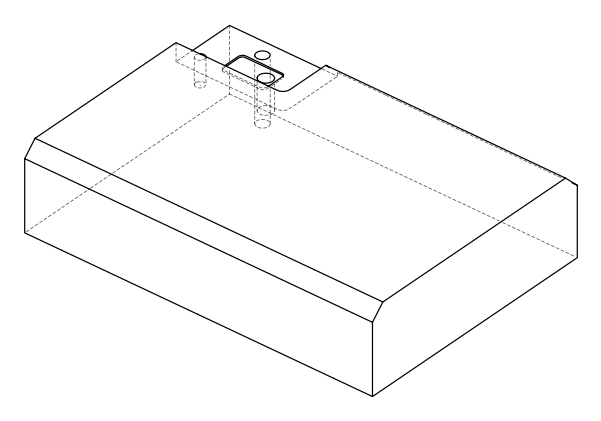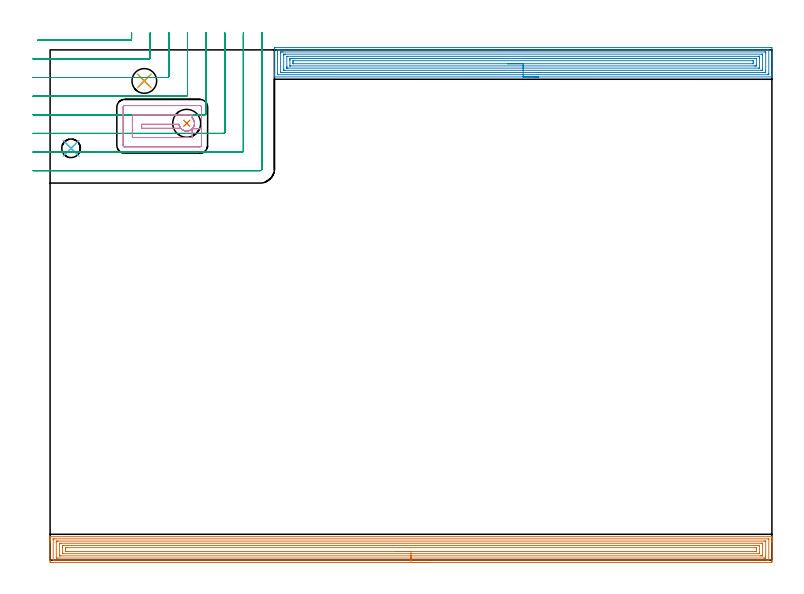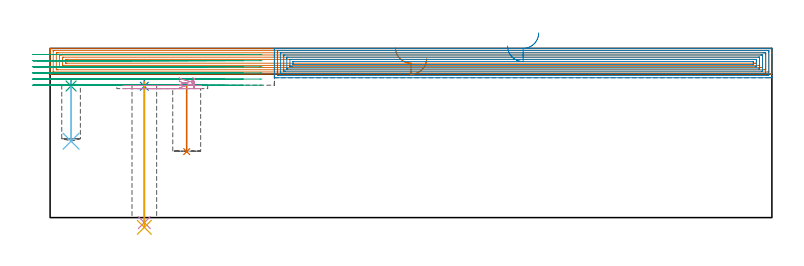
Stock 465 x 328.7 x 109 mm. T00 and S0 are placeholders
(PLAN: 10 operations, 7 tool changes, 59.5 min)
(1 INDEXABLE_INSERT_DRILL_BLIND_HOLE_FROM_SOLID | STEP1POCKET | NXT0302_007 | 0.18 min | 16831 mm3)
(2 SPOT_DRILL | STEP1HOLE | NXT0321_9005460120000 | 0.04 min | 2590 mm3)
(3 SPOT_DRILL_1 | STEP1POCKET_1 | NXT0321_9005460120000 | 0.03 min | 2572 mm3)
(4 DRILL_THROUGH_HOLE_INTO_CENTER | STEP1HOLE | NXT0301_065 | 0.37 min | 5903 mm3)
(5 DRILL_TO_ENLARGE_THROUGH_HOLE | STEP1HOLE | UGT0301_241 | 0.38 min | 13092 mm3)
(6 DRILL_BLIND_HOLE_INTO_CENTER | STEP1POCKET_1 | NXT0301_128 | 0.16 min | 4042 mm3)
(7 AREA_MILL | FG_CHAMFER_SURFACE | UGT0205_001 | 22.65 min | 64062 mm3)
(8 AREA_MILL_1 | FG_CHAMFER_SURFACE_1 | UGT0205_001 | 18.27 min | 58630 mm3)
(9 MILL_CORNER_NOTCH_RECTANGULAR | CORNER_NOTCH_RECTANGULAR | UGT0201_008 | Follow Part, ap 4, ae 75% | 15.9 min | 278637 mm3)
(10 MILL_RECTANGULAR_POCKET | POCKET_RECTANGULAR_STRAIGHT | NXT0201_009 | Follow Part, ap 2, ae 75% | 1.56 min | 3854 mm3)
(TOOL NXT0302_007 | Index. Insert Drill 18mm [880-D1800L25-05] | D18 PA176 FL90 Z2)
(TOOL NXT0321_9005460120000 | NC Spot Drill, 142deg, 12mm, Carbide, Uncoated | D12 PA142 FL30 Z2)
(TOOL NXT0301_065 | Carbide Drill 9.4mm [860.1-0940-075A1-MM 2214] | D9.4 PA140 FL98 Z2)
(TOOL UGT0301_241 | Twist Drill 15.9 mm | D15.9 PA118 FL120 Z2)
(TOOL NXT0301_128 | Carbide Drill 12mm [861.1-1200-036A1-GP GC34] | D12 PA150 FL37.4 Z2)
(TOOL UGT0205_001 | Chamfer Mill 20 x 3 x 45 deg. | D20 FL50 Z2)
(TOOL UGT0201_008 | End Mill 16 mm | D16 FL32 Z4)
(TOOL NXT0201_009 | ENDMILL 8mm [2P460-0800-NA 1630] | D8 FL26 Z6)
(OP 1 INDEXABLE_INSERT_DRILL_BLIND_HOLE_FROM_SOLID)
G17 G21 G94 G90
T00 M6
G54
G17 G0 G90 X88. Y281.4 S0 M3
G43 Z119. H1
G94 G81 G98 Z42.5 F250. R85.1
G80
M5
M2
(OP 2 SPOT_DRILL)
G17 G21 G94 G90
T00 M6
G54
G17 G0 G90 X60.7 Y308.7 S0 M3
G43 Z119. H0
G94 G81 G98 Z84.616 F250. R88.3
G80
M5
M2
(OP 3 SPOT_DRILL_1)
G17 G21 G94 G90
T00 M6
G54
G17 G0 G90 X13.5 Y265.3 S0 M3
G43 Z119. H0
G94 G81 G98 Z84.784 F250. R88.3
G80
M5
M2
(OP 4 DRILL_THROUGH_HOLE_INTO_CENTER)
G17 G21 G94 G90
T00 M6
G54
G17 G0 G90 X60.7 Y308.7 S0 M3
G43 Z119. H1
G94 G73 G98 Z-3.211 F250. Q8.851 R87.3
G80
M5
M2
(OP 5 DRILL_TO_ENLARGE_THROUGH_HOLE)
G17 G21 G94 G90
T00 M6
G54
G17 G0 G90 X60.7 Y308.7 S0 M3
G43 Z119. H0
G94 G73 G98 Z-6.277 F250. Q15.263 R87.3
G80
M5
M2
(OP 6 DRILL_BLIND_HOLE_INTO_CENTER)
G17 G21 G94 G90
T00 M6
G54
G17 G0 G90 X13.5 Y265.3 S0 M3
G43 Z119. H1
G94 G81 G98 Z49.2 F250. R87.3
G80
M5
M2
(OP 7 AREA_MILL)
G17 G21 G94 G90
T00 M6
G54
G17 G0 G90 X242.5 Y-1.5 S1061 M3
G43 Z119. H0
Z102.4
G94 G1 X242.462 Z101.528 F250.
X242.348 Z100.664
X242.159 Z99.812
X241.897 Z98.98
X241.563 Z98.174
X241.16 Z97.4
X240.692 Z96.664
X240.16 Z95.972
X239.571 Z95.329
X238.928 Z94.74
X238.236 Z94.208
X237.5 Z93.74
X236.726 Z93.337
X235.92 Z93.003
X235.088 Z92.741
X234.236 Z92.552
X233.372 Z92.438
X232.5 Z92.4
X0.621
X0.217 Y-1.497 Z92.402
X0.01 Y-1.492 Z92.405
X0.005 Y-1.1 Z92.797
X0. Y-0.49 Z93.407
Y12.067 Z105.961
Y12.602 Z106.499
Y12.944 Z106.84
Y13.48 Z107.376
Y13.822 Z107.717
Y14.507 Z108.406
Y14.788 Z108.688
X0.002 Y14.946 Z108.838
X0.01 Y15.098 Z108.989
X0.174 Y15.1 Z109.
X464.826
X464.99 Y15.098 Z108.989
X464.998 Y14.946 Z108.838
X465. Y14.788 Z108.688
Y14.507 Z108.406
Y13.822 Z107.717
Y12.602 Z106.499
Y12.067 Z105.961
Y11.457 Z105.352
Y-0.832 Z93.065
X464.997 Y-1.1 Z92.797
X464.99 Y-1.492 Z92.405
X464.783 Y-1.497 Z92.402
X464.379 Y-1.5 Z92.4
X232.5
Y-0.086 Z93.814
X2.408 Y-0.085 Z93.815
X2.268 Y-0.084 Z93.816
X2.051 Y-0.079 Z93.821
X2.009 Y-0.074 Z93.826
X2.005 Y-0.044 Z93.856
X2.002 Y-0.012 Z93.888
X2. Y0.178 Z94.078
X2.001 Y13.479 Z107.379
X2.004 Y13.586 Z107.486
X2.01 Y13.656 Z107.556
X2.016 Y13.679 Z107.579
X2.032 Y13.681 Z107.581
X2.408 Y13.685 Z107.585
X2.547 Y13.686 Z107.586
X462.592 Y13.685 Z107.585
X462.732 Y13.684 Z107.584
X462.949 Y13.679 Z107.579
X462.991 Y13.674 Z107.574
X462.995 Y13.644 Z107.544
X462.998 Y13.612 Z107.512
X463. Y13.422 Z107.322
X462.999 Y0.121 Z94.021
X462.996 Y0.014 Z93.914
X462.99 Y-0.056 Z93.844
X462.984 Y-0.079 Z93.821
X462.968 Y-0.081 Z93.819
X462.592 Y-0.085 Z93.815
X462.453 Y-0.086 Z93.814
X232.5
Y1.328 Z95.228
X5.089 Y1.329 Z95.229
X4.4 Y1.332 Z95.232
X4.195 Y1.336 Z95.236
X4.01 Y1.348 Z95.248
X4.005 Y1.533 Z95.433
X4.001 Y1.724 Z95.624
X4. Y11.38 Z105.28
X4.005 Y12.067 Z105.967
X4.007 Y12.252 Z106.152
X4.195 Y12.264 Z106.164
X4.882 Y12.27 Z106.17
X5.089 Y12.271 Z106.171
X459.911
X460.6 Y12.268 Z106.168
X460.805 Y12.264 Z106.164
X460.99 Y12.252 Z106.152
X460.995 Y12.067 Z105.967
X460.999 Y11.876 Z105.776
X461. Y2.22 Z96.12
X460.995 Y1.533 Z95.433
X460.993 Y1.348 Z95.248
X460.805 Y1.336 Z95.236
X460.118 Y1.33 Z95.23
X459.911 Y1.329 Z95.229
X232.5 Y1.328 Z95.228
Y2.743 Z96.643
X6.876
X6.537 Y2.744 Z96.644
X6.142 Y2.748 Z96.648
X6.07 Y2.75 Z96.65
X6.01 Y2.762 Z96.662
X6.007 Y2.86 Z96.76
X6. Y3.271 Z97.171
Y10.311 Z104.211
X6.007 Y10.741 Z104.641
X6.01 Y10.842 Z104.742
X6.135 Y10.85 Z104.75
X6.324 Y10.854 Z104.754
X6.876 Y10.857 Z104.757
X7.214
X458.124
X458.463 Y10.856 Z104.756
X458.858 Y10.852 Z104.752
X458.93 Y10.85 Z104.75
X458.99 Y10.838 Z104.738
X458.993 Y10.74 Z104.64
X459. Y10.329 Z104.229
Y3.289 Z97.189
X458.993 Y2.859 Z96.759
X458.99 Y2.758 Z96.658
X458.865 Y2.75 Z96.65
X458.676 Y2.746 Z96.646
X458.124 Y2.743 Z96.643
X457.787
X232.5
Y4.157 Z98.057
X8.673
X8.01 Y4.167 Z98.067
X8.001 Y4.817 Z98.717
X8. Y8.556 Z102.456
X8.003 Y9.204 Z103.104
X8.01 Y9.433 Z103.333
X8.653 Y9.443 Z103.343
X456.327
X456.99 Y9.433 Z103.333
X456.999 Y8.783 Z102.683
X457. Y5.044 Z98.944
X456.997 Y4.396 Z98.296
X456.99 Y4.167 Z98.067
X456.347 Y4.157 Z98.057
X232.5
Y5.571 Z99.471
X10.807 Y5.572 Z99.472
X10.45 Y5.574 Z99.474
X10.093 Y5.578 Z99.478
X10.01 Y5.585 Z99.485
X10.005 Y5.657 Z99.557
X10.002 Y5.775 Z99.675
X10. Y7.242 Z101.142
X10.002 Y7.678 Z101.578
X10.005 Y7.899 Z101.799
X10.01 Y8.008 Z101.908
X10.018 Y8.022 Z101.922
X10.042 Y8.025 Z101.925
X10.094 Y8.028 Z101.928
X10.45 Y8.029 Z101.929
X10.986
X454.193 Y8.028 Z101.928
X454.55 Y8.026 Z101.926
X454.907 Y8.022 Z101.922
X454.99 Y8.015 Z101.915
X454.995 Y7.943 Z101.843
X454.998 Y7.825 Z101.725
X455. Y6.358 Z100.258
X454.998 Y5.922 Z99.822
X454.995 Y5.701 Z99.601
X454.99 Y5.592 Z99.492
X454.983 Y5.577 Z99.477
X454.958 Y5.575 Z99.475
X454.906 Y5.572 Z99.472
X454.55 Y5.571 Z99.471
X454.014
X232.5
X231.628 Z99.509
X230.764 Z99.623
X229.912 Z99.812
X229.08 Z100.074
X228.274 Z100.408
X227.5 Z100.811
X226.764 Z101.28
X226.072 Z101.811
X225.429 Z102.4
X224.84 Z103.043
X224.308 Z103.735
X223.84 Z104.471
X223.437 Z105.245
X223.103 Z106.051
X222.841 Z106.883
X222.652 Z107.735
X222.538 Z108.6
X222.5 Z109.471
G0 Z119.
M5
M2
(OP 8 AREA_MILL_1)
G17 G21 G94 G90
T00 M6
G54
G17 G0 G90 X314.75 Y311.3 S1061 M3
G43 Z119. H0
G94 G1 X314.712 Z118.128 F250.
X314.598 Z117.263
X314.409 Z116.412
X314.147 Z115.58
X313.813 Z114.774
X313.41 Z114.
X312.942 Z113.264
X312.41 Z112.572
X311.821 Z111.929
X311.178 Z111.339
X310.486 Z110.808
X309.75 Z110.34
X308.976 Z109.937
X308.17 Z109.603
X307.338 Z109.341
X306.487 Z109.152
X305.622 Z109.038
X304.75 Z109.
X144.683
X144.51 Y311.303 Z108.988
X144.506 Y311.345 Z108.946
X144.5 Y311.758 Z108.542
Y312.019 Z108.28
Y312.748 Z107.547
Y314.001 Z106.296
Y315.415 Z104.88
Y329.641 Z90.656
X144.502 Y329.905 Z90.392
X144.51 Y330.192 Z90.106
X144.798 Y330.199 Z90.099
X464.37 Y330.2 Z90.1
X464.705 Y330.197 Z90.102
X464.99 Y330.192 Z90.106
X465. Y329.904 Z90.394
Y315.153 Z105.143
Y312.748 Z107.547
Y312.019 Z108.28
Y311.758 Z108.542
Y311.347 Z108.944
X464.991 Y311.303 Z108.988
X464.817 Y311.3 Z109.
X304.75
Y312.714 Z107.586
X146.952 Y312.715 Z107.585
X146.919 Y312.716 Z107.584
X146.51 Y312.748 Z107.552
X146.501 Y313.163 Z107.137
X146.5 Y326.085 Z94.215
Y327.863 Z92.437
X146.501 Y328.278 Z92.022
X146.51 Y328.752 Z91.548
X146.887 Y328.784 Z91.516
X146.919 Y328.785 Z91.515
X462.548
X462.581 Y328.784 Z91.516
X462.99 Y328.752 Z91.548
X462.999 Y328.337 Z91.963
X463. Y313.637 Z106.663
X462.999 Y313.222 Z107.078
X462.99 Y312.748 Z107.552
X462.613 Y312.716 Z107.584
X462.581 Y312.715 Z107.585
X304.75 Y312.714 Z107.586
Y314.128 Z106.172
X149.107 Y314.129 Z106.171
X148.707 Y314.13 Z106.17
X148.574 Y314.132 Z106.168
X148.528 Y314.135 Z106.165
X148.51 Y314.138 Z106.162
X148.507 Y314.183 Z106.117
X148.503 Y314.32 Z105.98
X148.501 Y314.526 Z105.774
X148.5 Y314.732 Z105.568
Y326.291 Z94.009
X148.503 Y326.974 Z93.326
X148.505 Y327.175 Z93.125
X148.517 Y327.365 Z92.935
X148.707 Y327.367 Z92.933
X149.203 Y327.37 Z92.93
X149.601 Y327.371 Z92.929
X150.096 Y327.372 Z92.928
X460.393 Y327.371 Z92.929
X460.793 Y327.37 Z92.93
X460.926 Y327.368 Z92.932
X460.972 Y327.365 Z92.935
X460.99 Y327.362 Z92.938
X460.993 Y327.317 Z92.983
X460.997 Y327.18 Z93.12
X460.999 Y326.974 Z93.326
X461. Y326.768 Z93.532
Y315.209 Z105.091
X460.998 Y314.526 Z105.774
X460.995 Y314.325 Z105.975
X460.983 Y314.135 Z106.165
X460.793 Y314.133 Z106.167
X460.297 Y314.13 Z106.17
X459.899 Y314.129 Z106.171
X459.404 Y314.128 Z106.172
X304.75
Y315.543 Z104.757
X151.261
X150.593 Y315.548 Z104.752
X150.521 Y315.549 Z104.751
X150.51 Y315.641 Z104.659
X150.505 Y315.861 Z104.439
X150.5 Y316.3 Z104.
Y325.191 Z95.109
X150.505 Y325.638 Z94.662
X150.51 Y325.859 Z94.441
X150.523 Y325.951 Z94.349
X150.628 Y325.953 Z94.347
X151.39 Y325.957 Z94.343
X151.518
X458.239
X458.907 Y325.952 Z94.348
X458.979 Y325.951 Z94.349
X458.99 Y325.859 Z94.441
X458.995 Y325.639 Z94.661
X459. Y325.2 Z95.1
Y316.309 Z103.991
X458.995 Y315.862 Z104.438
X458.99 Y315.641 Z104.659
X458.977 Y315.549 Z104.751
X458.872 Y315.547 Z104.753
X458.11 Y315.543 Z104.757
X457.982
X304.75
Y316.957 Z103.343
X153.178
X152.519 Y316.96 Z103.34
X152.515 Y316.963 Z103.337
X152.505 Y316.974 Z103.326
X152.502 Y317.194 Z103.106
X152.5 Y317.868 Z102.432
Y318.083 Z102.217
X152.501 Y324.306 Z95.994
X152.504 Y324.475 Z95.825
X152.506 Y324.517 Z95.783
X152.509 Y324.532 Z95.768
X152.545 Y324.536 Z95.764
X152.702 Y324.54 Z95.76
X152.941 Y324.542 Z95.758
X456.322 Y324.543 Z95.757
X456.981 Y324.54 Z95.76
X456.985 Y324.537 Z95.763
X456.995 Y324.526 Z95.774
X456.998 Y324.306 Z95.994
X457. Y323.632 Z96.668
Y323.417 Z96.883
X456.999 Y317.194 Z103.106
X456.997 Y317.025 Z103.275
X456.994 Y316.983 Z103.317
X456.991 Y316.968 Z103.332
X456.955 Y316.964 Z103.336
X456.798 Y316.96 Z103.34
X456.559 Y316.958 Z103.342
X304.75 Y316.957 Z103.343
Y318.371 Z101.929
X154.967
X154.676 Y318.372 Z101.928
X154.573 Y318.375 Z101.925
X154.523 Y318.378 Z101.922
X154.509 Y318.382 Z101.918
X154.508 Y318.395 Z101.905
X154.502 Y318.545 Z101.755
X154.5 Y322.103 Z98.197
X154.503 Y322.528 Z97.772
X154.509 Y322.983 Z97.317
X154.523 Y323.122 Z97.178
X154.665 Y323.124 Z97.176
X154.967 Y323.127 Z97.173
X155.257 Y323.129 Z97.171
X155.861
X454.533
X454.824 Y323.128 Z97.172
X454.927 Y323.125 Z97.175
X454.977 Y323.122 Z97.178
X454.991 Y323.118 Z97.182
X454.992 Y323.105 Z97.195
X454.998 Y322.955 Z97.345
X455. Y319.397 Z100.903
X454.997 Y318.972 Z101.328
X454.991 Y318.517 Z101.783
X454.977 Y318.378 Z101.922
X454.835 Y318.376 Z101.924
X454.533 Y318.373 Z101.927
X454.243 Y318.371 Z101.929
X453.639
X304.75
Y319.785 Z100.515
X156.755 Y319.786 Z100.514
X156.679 Y319.787 Z100.513
X156.529 Y319.792 Z100.508
X156.508 Y319.796 Z100.504
X156.505 Y319.803 Z100.497
X156.502 Y319.825 Z100.475
X156.5 Y320.75 Z99.55
X156.501 Y321.003 Z99.297
X156.508 Y321.639 Z98.661
X156.51 Y321.697 Z98.603
X156.604 Y321.708 Z98.592
X156.681 Y321.713 Z98.587
X156.755 Y321.714 Z98.586
X452.745
X452.821 Y321.713 Z98.587
X452.971 Y321.708 Z98.592
X452.992 Y321.704 Z98.596
X452.995 Y321.697 Z98.603
X452.998 Y321.675 Z98.625
X453. Y320.75 Z99.55
X452.999 Y320.497 Z99.803
X452.992 Y319.861 Z100.439
X452.99 Y319.803 Z100.497
X452.896 Y319.792 Z100.508
X452.819 Y319.787 Z100.513
X452.745 Y319.786 Z100.514
X304.75 Y319.785 Z100.515
X303.878 Z100.553
X303.014 Z100.667
X302.162 Z100.855
X301.33 Z101.118
X300.524 Z101.452
X299.75 Z101.854
X299.014 Z102.323
X298.322 Z102.854
X297.679 Z103.444
X297.09 Z104.087
X296.559 Z104.779
X296.09 Z105.515
X295.687 Z106.289
X295.353 Z107.095
X295.091 Z107.927
X294.902 Z108.778
X294.788 Z109.643
X294.75 Z110.515
G0 Z119.
M5
M2
(OP 9 MILL_CORNER_NOTCH_RECTANGULAR)
G17 G21 G94 G90
T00 M6
G54
G17 G0 G90 X-8.056 Y334.9 S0 M3
G43 Z119. H0
Z105.05
G94 G1 X-5.056 F250.
X51.707 F500.
G3 X52.5 Y335.693 R0.8
G1 Y336.446
Y336.7
X52.509 Y339.7 F250.
G0 Z119.
X-11. Y322.9
Z105.05
G1 X-8.
X63.706 F500.
G3 X64.5 Y323.694 R0.8
G1 Y336.446
Y336.7
X64.511 Y339.7 F250.
G0 Z119.
X-11. Y310.9
Z105.05
G1 X-8.
X75.706 F500.
G3 X76.5 Y311.694 R0.8
G1 Y336.446
X76.501 Y336.7
X76.513 Y339.7 F250.
G0 Z119.
X-11. Y298.9
Z105.05
G1 X-8.
X87.706 F500.
G3 X88.5 Y299.694 R0.8
G1 Y336.446
X88.501 Y336.7
X88.517 Y339.7 F250.
G0 Z119.
X-11. Y286.9
Z105.05
G1 X-8.
X99.705 F500.
G3 X100.5 Y287.695 R0.8
G1 Y336.446
X100.501 Y336.7
X100.522 Y339.7 F250.
G0 Z119.
X-11. Y274.9
Z105.05
G1 X-8.
X111.705 F500.
G3 X112.5 Y275.695 R0.8
G1 Y336.446
G2 X112.501 Y336.7 R24.
G1 X112.533 Y339.7 F250.
G0 Z119.
X-11. Y262.9
Z105.05
G1 X-8.
X123.705 F500.
G3 X124.5 Y263.695 R0.8
G1 Y336.446
G2 X124.503 Y336.7 R12.
G1 X124.566 Y339.699 F250.
G0 Z119.
X-11. Y250.9
Z105.05
G1 X-8.
X135.3 F500.
G3 X136.5 Y252.1 R1.2
G1 Y336.446
Y339.446 F250.
G0 Z119.
X-8.056 Y334.9
Z101.1
G1 X-5.056
X51.707 F500.
G3 X52.5 Y335.693 R0.8
G1 Y336.446
Y336.7
X52.509 Y339.7 F250.
G0 Z119.
X-11. Y322.9
Z101.1
G1 X-8.
X63.706 F500.
G3 X64.5 Y323.694 R0.8
G1 Y336.446
Y336.7
X64.511 Y339.7 F250.
G0 Z119.
X-11. Y310.9
Z101.1
G1 X-8.
X75.706 F500.
G3 X76.5 Y311.694 R0.8
G1 Y336.446
X76.501 Y336.7
X76.513 Y339.7 F250.
G0 Z119.
X-11. Y298.9
Z101.1
G1 X-8.
X87.706 F500.
G3 X88.5 Y299.694 R0.8
G1 Y336.446
X88.501 Y336.7
X88.517 Y339.7 F250.
G0 Z119.
X-11. Y286.9
Z101.1
G1 X-8.
X99.705 F500.
G3 X100.5 Y287.695 R0.8
G1 Y336.446
X100.501 Y336.7
X100.522 Y339.7 F250.
G0 Z119.
X-11. Y274.9
Z101.1
G1 X-8.
X111.705 F500.
G3 X112.5 Y275.695 R0.8
G1 Y336.446
G2 X112.501 Y336.7 R24.
G1 X112.533 Y339.7 F250.
G0 Z119.
X-11. Y262.9
Z101.1
G1 X-8.
X123.705 F500.
G3 X124.5 Y263.695 R0.8
G1 Y336.446
G2 X124.503 Y336.7 R12.
G1 X124.566 Y339.699 F250.
G0 Z119.
X-11. Y250.9
Z101.1
G1 X-8.
X135.3 F500.
G3 X136.5 Y252.1 R1.2
G1 Y336.446
Y339.446 F250.
G0 Z119.
X-8.056 Y334.9
Z97.15
G1 X-5.056
X51.707 F500.
G3 X52.5 Y335.693 R0.8
G1 Y336.7
Y339.7 F250.
G0 Z119.
X-11. Y322.9
Z97.15
G1 X-8.
X63.706 F500.
G3 X64.5 Y323.694 R0.8
G1 Y335.693
Y336.7
X64.501 Y339.7 F250.
G0 Z119.
X-11. Y310.9
Z97.15
G1 X-8.
X75.706 F500.
G3 X76.5 Y311.694 R0.8
G1 Y323.694
Y336.7
X76.501 Y339.7 F250.
G0 Z119.
X-11. Y298.9
Z97.15
G1 X-8.
X87.706 F500.
G3 X88.5 Y299.694 R0.8
G1 Y311.694
Y336.7
X88.501 Y339.7 F250.
G0 Z119.
X-11. Y286.9
Z97.15
G1 X-8.
X99.705 F500.
G3 X100.5 Y287.695 R0.8
G1 Y299.694
Y336.7
X100.501 Y339.7 F250.
G0 Z119.
X-11. Y274.9
Z97.15
G1 X-8.
X111.705 F500.
G3 X112.5 Y275.695 R0.8
G1 Y287.695
Y336.7
X112.502 Y339.7 F250.
G0 Z119.
X-11. Y262.9
Z97.15
G1 X-8.
X123.705 F500.
G3 X124.5 Y263.695 R0.8
G1 Y275.695
Y336.7
X124.503 Y339.7 F250.
G0 Z119.
X-11. Y250.9
Z97.15
G1 X-8.
X135.3 F500.
G3 X136.5 Y252.1 R1.2
G1 Y336.688
Y339.688 F250.
G0 Z119.
X-8.056 Y334.9
Z93.2
G1 X-5.056
X51.707 F500.
G3 X52.5 Y335.693 R0.8
G1 Y336.7
Y339.7 F250.
G0 Z119.
X-11. Y322.9
Z93.2
G1 X-8.
X63.706 F500.
G3 X64.5 Y323.694 R0.8
G1 Y336.7
Y339.7 F250.
G0 Z119.
X-11. Y310.9
Z93.2
G1 X-8.
X75.706 F500.
G3 X76.5 Y311.694 R0.8
G1 Y336.7
Y339.7 F250.
G0 Z119.
X-11. Y298.9
Z93.2
G1 X-8.
X87.706 F500.
G3 X88.5 Y299.694 R0.8
G1 Y336.7
Y339.7 F250.
G0 Z119.
X-11. Y286.9
Z93.2
G1 X-8.
X99.705 F500.
G3 X100.5 Y287.695 R0.8
G1 Y336.7
Y339.7 F250.
G0 Z119.
X-11. Y274.9
Z93.2
G1 X-8.
X111.705 F500.
G3 X112.5 Y275.695 R0.8
G1 Y336.7
Y339.7 F250.
G0 Z119.
X-11. Y262.9
Z93.2
G1 X-8.
X123.705 F500.
G3 X124.5 Y263.695 R0.8
G1 Y336.7
Y339.7 F250.
G0 Z119.
X-11. Y250.9
Z93.2
G1 X-8.
X135.3 F500.
G3 X136.5 Y252.1 R1.2
G1 Y336.7
Y339.7 F250.
G0 Z119.
X-8.056 Y334.9
Z89.25
G1 X-5.056
X51.707 F500.
G3 X52.5 Y335.693 R0.8
G1 Y336.7
Y339.7 F250.
G0 Z119.
X-11. Y322.9
Z89.25
G1 X-8.
X63.706 F500.
G3 X64.5 Y323.694 R0.8
G1 Y336.7
Y339.7 F250.
G0 Z119.
X-11. Y310.9
Z89.25
G1 X-8.
X75.706 F500.
G3 X76.5 Y311.694 R0.8
G1 Y336.7
Y339.7 F250.
G0 Z119.
X-11. Y298.9
Z89.25
G1 X-8.
X87.706 F500.
G3 X88.5 Y299.694 R0.8
G1 Y336.7
Y339.7 F250.
G0 Z119.
X-11. Y286.9
Z89.25
G1 X-8.
X99.705 F500.
G3 X100.5 Y287.695 R0.8
G1 Y336.7
Y339.7 F250.
G0 Z119.
X-11. Y274.9
Z89.25
G1 X-8.
X111.705 F500.
G3 X112.5 Y275.695 R0.8
G1 Y336.7
Y339.7 F250.
G0 Z119.
X-11. Y262.9
Z89.25
G1 X-8.
X123.705 F500.
G3 X124.5 Y263.695 R0.8
G1 Y336.7
Y339.7 F250.
G0 Z119.
X-11. Y250.9
Z89.25
G1 X-8.
X135.3 F500.
G3 X136.5 Y252.1 R1.2
G1 Y336.7
Y339.7 F250.
G0 Z119.
X-8.056 Y334.9
Z85.3
G1 X-5.056
X51.707 F500.
G3 X52.5 Y335.693 R0.8
G1 Y336.7
Y339.7 F250.
G0 Z119.
X-11. Y322.9
Z85.3
G1 X-8.
X63.706 F500.
G3 X64.5 Y323.694 R0.8
G1 Y336.7
Y339.7 F250.
G0 Z119.
X-11. Y310.9
Z85.3
G1 X-8.
X75.706 F500.
G3 X76.5 Y311.694 R0.8
G1 Y336.7
Y339.7 F250.
G0 Z119.
X-11. Y298.9
Z85.3
G1 X-8.
X87.706 F500.
G3 X88.5 Y299.694 R0.8
G1 Y336.7
Y339.7 F250.
G0 Z119.
X-11. Y286.9
Z85.3
G1 X-8.
X99.705 F500.
G3 X100.5 Y287.695 R0.8
G1 Y336.7
Y339.7 F250.
G0 Z119.
X-11. Y274.9
Z85.3
G1 X-8.
X111.705 F500.
G3 X112.5 Y275.695 R0.8
G1 Y336.7
Y339.7 F250.
G0 Z119.
X-11. Y262.9
Z85.3
G1 X-8.
X123.705 F500.
G3 X124.5 Y263.695 R0.8
G1 Y336.7
Y339.7 F250.
G0 Z119.
X-11. Y250.9
Z85.3
G1 X-8.
X135.3 F500.
G3 X136.5 Y252.1 R1.2
G1 Y336.7
Y339.7 F250.
G0 Z119.
M5
M2
(OP 10 MILL_RECTANGULAR_POCKET)
G17 G21 G94 G90
T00 M6
G54
G17 G0 G90 X91.793 Y284.649 S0 M3
G43 Z119. H1
Z90.085
G94 G1 X92.231 Y284.07 Z89.89 F250.
X92.628 Y283.296 Z89.657
X92.886 Y282.465 Z89.424
X92.997 Y281.601 Z89.19
X92.956 Y280.732 Z88.957
X92.767 Y279.883 Z88.724
X92.434 Y279.079 Z88.491
X92.27 Y278.807 Z88.406
X91.815 Y278.17 Z88.196
X91.335 Y277.676 Z88.012
X91.319 Y277.662 Z88.006
X90.713 Y277.209 Z87.803
X90.447 Y277.037 Z87.718
X89.693 Y276.693 Z87.496
X88.892 Y276.478 Z87.274
X88.067 Y276.398 Z87.052
X87.24 Y276.454 Z86.83
X86.434 Y276.645 Z86.608
X86.139 Y276.762 Z86.523
X85.523 Y277.061 Z86.339
X85.27 Y277.213 Z86.26
X85.094 Y277.335 Z86.203
X84.576 Y277.761 Z86.023
X84.077 Y278.303 Z85.826
X83.882 Y278.553 Z85.741
X83.528 Y279.158 Z85.553
X83.261 Y279.806 Z85.365
X83.086 Y280.485 Z85.177
X83.049 Y280.8 Z85.092
X59. F500.
Y278.2
X84.172
G0 X83.124 Y280.377 Z90.085
G1 X83.175 Y280.091 Z90.007 F250.
X83.464 Y279.292 Z89.779
X83.882 Y278.553 Z89.552
X84.077 Y278.303 Z89.467
X84.576 Y277.761 Z89.269
X85.094 Y277.335 Z89.089
X85.27 Y277.213 Z89.032
X85.523 Y277.061 Z88.953
X86.139 Y276.762 Z88.77
X86.434 Y276.645 Z88.685
X87.24 Y276.454 Z88.463
X88.067 Y276.398 Z88.241
X88.892 Y276.478 Z88.018
X89.693 Y276.693 Z87.796
X90.447 Y277.037 Z87.574
X90.713 Y277.209 Z87.489
X91.319 Y277.662 Z87.287
X91.335 Y277.676 Z87.281
X91.815 Y278.17 Z87.096
X92.27 Y278.807 Z86.887
X92.434 Y279.079 Z86.802
X92.766 Y279.879 Z86.57
X92.955 Y280.724 Z86.338
X92.997 Y281.589 Z86.105
X92.89 Y282.448 Z85.873
X92.636 Y283.276 Z85.641
X92.244 Y284.048 Z85.409
X91.725 Y284.742 Z85.177
X91.5 Y284.965 Z85.092
Y286.8 F500.
X53.
Y272.2
X91.5
Y277.846
X97.5
Y291.8
G3 X96.5 Y292.8 R1.
G1 X48.
G3 X47. Y291.8 R1.
G1 Y267.2
G3 X48. Y266.2 R1.
G1 X96.5
G3 X97.5 Y267.2 R1.
G1 Y277.846
Y278.846
G0 X91.796 Y284.652 Z88.092
G1 X92.264 Y284.017 Z87.881 F250.
X92.648 Y283.247 Z87.651
X92.895 Y282.424 Z87.42
X92.998 Y281.57 Z87.19
X92.954 Y280.711 Z86.959
X92.764 Y279.873 Z86.729
X92.434 Y279.079 Z86.499
X92.27 Y278.807 Z86.414
X91.815 Y278.17 Z86.204
X91.335 Y277.676 Z86.019
X91.319 Y277.663 Z86.014
X90.712 Y277.208 Z85.81
X90.445 Y277.036 Z85.725
X90.284 Y276.95 Z85.676
X89.993 Y276.823 Z85.591
X89.702 Y276.697 Z85.506
X88.9 Y276.48 Z85.284
X88.072 Y276.398 Z85.061
X87.243 Y276.454 Z84.838
X86.434 Y276.645 Z84.615
X86.139 Y276.762 Z84.53
X85.523 Y277.061 Z84.347
X85.27 Y277.213 Z84.268
X85.094 Y277.335 Z84.211
X84.576 Y277.761 Z84.031
X84.077 Y278.303 Z83.833
X83.905 Y278.523 Z83.759
X83.759 Y278.761 Z83.684
X83.593 Y279.032 Z83.599
X83.284 Y279.739 Z83.392
X83.087 Y280.484 Z83.185
X83.049 Y280.8 Z83.1
X59. F500.
Y278.2
X84.172
G0 X83.117 Y280.374 Z88.092
G1 X83.153 Y280.179 Z88.039 F250.
X83.338 Y279.592 Z87.874
X83.593 Y279.032 Z87.709
X83.759 Y278.761 Z87.624
X83.905 Y278.523 Z87.549
X84.077 Y278.303 Z87.475
X84.576 Y277.761 Z87.277
X85.094 Y277.335 Z87.097
X85.27 Y277.213 Z87.04
X85.523 Y277.061 Z86.961
X86.139 Y276.762 Z86.777
X86.434 Y276.645 Z86.693
X87.243 Y276.454 Z86.47
X88.072 Y276.398 Z86.247
X88.9 Y276.48 Z86.024
X89.702 Y276.697 Z85.801
X89.993 Y276.823 Z85.716
X90.284 Y276.95 Z85.632
X90.445 Y277.036 Z85.583
X90.712 Y277.208 Z85.498
X91.319 Y277.663 Z85.294
X91.335 Y277.676 Z85.289
X91.815 Y278.17 Z85.104
X92.27 Y278.807 Z84.894
X92.434 Y279.079 Z84.809
X92.764 Y279.873 Z84.579
X92.954 Y280.711 Z84.349
X92.998 Y281.57 Z84.118
X92.895 Y282.424 Z83.888
X92.648 Y283.247 Z83.657
X92.264 Y284.017 Z83.427
X91.754 Y284.71 Z83.196
X91.5 Y284.965 Z83.1
Y286.8 F500.
X53.
Y272.2
X91.5
Y277.846
X97.5
Y291.8
G3 X96.5 Y292.8 R1.
G1 X48.
G3 X47. Y291.8 R1.
G1 Y267.2
G3 X48. Y266.2 R1.
G1 X96.5
G3 X97.5 Y267.2 R1.
G1 Y277.846
Y278.846
G0 Z119.
M5
M2
